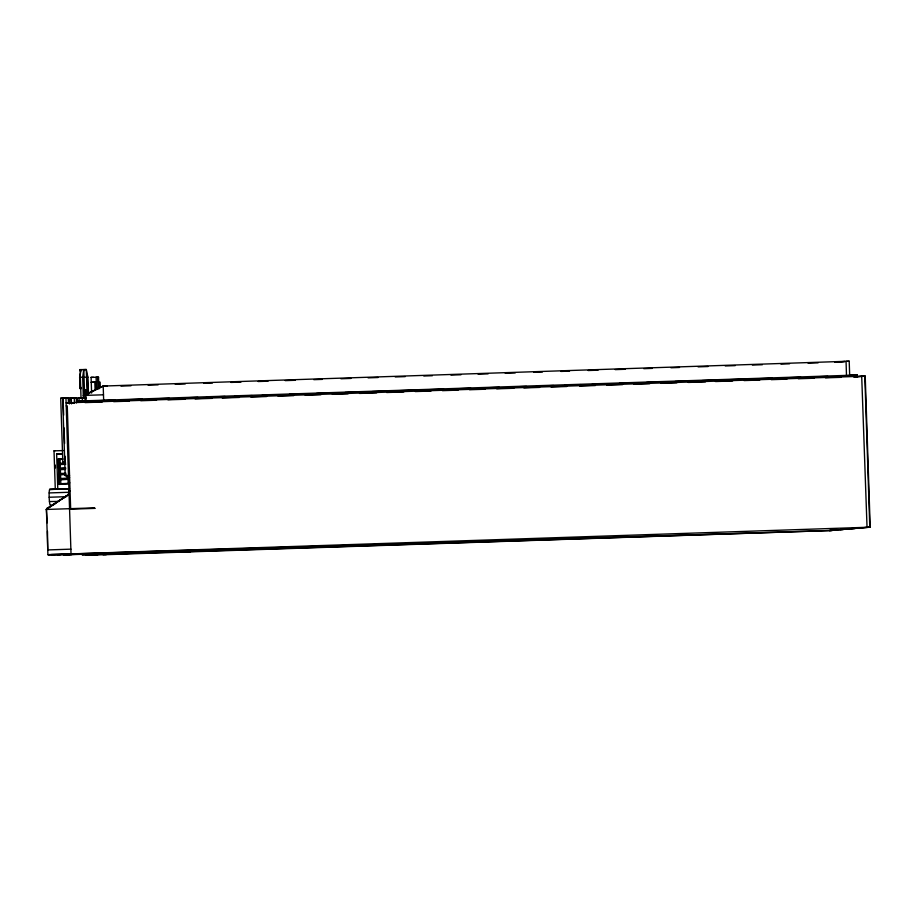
<?xml version="1.0" encoding="UTF-8"?>
<svg xmlns="http://www.w3.org/2000/svg" width="916" height="916" viewBox="0 0 916 916"><rect width="100%" height="100%" fill="white"/><g stroke="black" fill="none" stroke-linecap="round" stroke-linejoin="round"><path stroke-width="1.37" d="M81.455 388.521L80.013 388.521L79.635 377.255L80.757 369.617L80.791 370.774L79.772 370.637M80.139 386.06L79.841 377.255L80.791 370.774M68.208 494.09L68.608 493.346L69.112 494.113L46.086 509.468L94.451 507.865M46.991 508.334L48.205 508.769L46.991 508.334L68.208 494.8M47.277 508.769L57.433 502.002M58.052 501.567L60.307 500.067M60.811 499.747L63.067 498.247M63.696 497.812L67.074 495.556M52.693 505.323L54.949 503.823M63.971 497.812L67.349 495.556M839.354 376.018L849.682 375.675L849.201 361.213L103.199 386.06L84.867 395.403L85.062 401.139L88.806 401.025M107.264 386.094L103.199 386.06L83.276 395.46L103.485 394.785M84.616 395.105L88.634 394.029M844.644 361.442L834.945 362.289L845.033 361.58M854.159 376.9L857.273 376.797L857.216 375.022L854.101 375.125L854.159 376.9L864.807 376.144L869.788 527.181L829.335 530.559L870.2 527.181L865.219 376.144L854.159 376.9L854.055 375.125M854.101 375.125L846.567 375.778L857.216 375.022L76.417 401.116L85.062 401.139M169.678 551.821L85.417 554.672L440.195 542.57M68.631 478.038L58.979 478.656L58.853 474.82L66.055 474.522M59.013 479.915L60.696 479.87L60.834 483.717L59.139 483.762L59.013 479.915L68.666 479.297M68.757 488.858L57.8 489.327L56.643 454.073L62.334 453.832M59.368 484.392L58.097 458.87L62.746 458.676M58.338 459.5L60.032 459.443L60.158 463.29L58.475 463.336L58.338 459.5L62.815 459.328M58.475 463.336L65.677 463.049M65.849 468.156L58.635 468.442L58.51 464.607L65.712 464.309M58.635 468.442L65.54 468.145M58.681 469.713L60.364 469.656L60.49 473.503L58.807 473.549L58.681 469.713L65.574 469.416M58.807 473.549L66.009 473.263M59.139 483.762L69.112 483.35M58.933 484.404L69.192 483.969M111.569 553.997L240.828 549.096M87.959 554.672L159.315 552.188L99.535 553.974L104.081 553.94M79.749 370.808L79.703 369.652L86.299 369.526L87.913 377.174L88.474 394.063M84.272 369.595L86.299 369.526L87.112 394.063M79.635 377.255L84.032 377.163M85.543 377.197L87.913 377.174M91.611 393.079L91.096 377.358L98.539 377.197L98.928 388.876M96.066 382.144L91.245 382.258L96.066 382.144L96.478 388.865L96.088 377.197L98.539 377.197M120.969 386.094L130.965 385.762M148.106 385.189L158.113 384.857M175.254 384.285L185.25 383.953M203.821 383.335L212.398 383.048M230.969 382.43L240.965 382.098M258.106 381.525L268.102 381.193M285.242 380.621L295.25 380.289M313.822 379.659L322.386 379.384M340.958 378.755L350.954 378.423M368.106 377.85L378.102 377.518M395.243 376.945L405.238 376.613M423.81 375.995L432.386 375.709M450.958 375.091L460.954 374.759M478.095 374.186L488.102 373.854M505.243 373.281L515.239 372.949M533.81 372.331L542.375 372.045M560.947 371.427L569.523 371.14M588.095 370.522L598.091 370.19M615.231 369.617L625.239 369.285M643.811 368.667L652.375 368.381M670.947 367.763L679.523 367.476M698.084 366.858L708.091 366.526M725.232 365.953L735.227 365.621M752.368 365.049L762.375 364.717M780.947 364.099L789.512 363.812M808.084 363.194L818.08 362.862M835.232 362.289L838.083 362.186M80.219 388.521L80.173 387.399L80.219 388.521L80.929 388.499L80.894 387.376M80.013 388.521L80.722 388.499M64.303 461.95L62.815 461.95L60.708 398.231L68.299 398.048L68.46 402.868M69.387 403.933L69.192 398.22L76.314 398.036L76.475 402.891M77.356 401.082L77.265 398.254L86.001 398.025M96.913 400.75L115.107 400.143M125.103 399.811L142.243 399.239M152.239 398.907L169.38 398.334M179.387 398.002L197.959 397.384M206.524 397.097L225.096 396.479M235.091 396.147L252.244 395.575M262.239 395.243L279.38 394.67M289.376 394.338L307.948 393.72M316.524 393.433L335.096 392.815M345.092 392.483L362.232 391.911M372.24 391.579L389.38 391.006M399.376 390.674L417.948 390.056M426.512 389.769L443.665 389.197M455.092 388.819L470.801 388.292M482.228 387.915L499.369 387.342M509.376 387.01L526.517 386.438M536.513 386.105L553.653 385.533M565.08 385.155L580.801 384.628M592.228 384.251L609.369 383.678M619.365 383.346L636.505 382.774M646.513 382.441L663.653 381.869M675.081 381.491L690.79 380.964M702.217 380.587L717.938 380.06M729.365 379.682L746.506 379.11M756.502 378.777L772.222 378.251M785.069 377.827L800.79 377.3M812.217 376.923L827.927 376.396M76.314 398.036L74.276 398.036L74.436 402.891L66.112 402.868L865.219 376.144M74.436 402.891L71.15 402.994L70.99 398.139L73.028 398.151M85.051 402.605L102.214 402.032M113.641 401.655L129.374 401.128M140.801 400.739L156.533 400.212M167.96 399.834L185.124 399.262M195.131 398.929L212.283 398.357M222.29 398.013L239.442 397.441M250.881 397.063L266.602 396.536M278.04 396.159L293.761 395.632M305.2 395.243L320.921 394.716M332.359 394.338L348.08 393.811M359.519 393.433L376.671 392.861M386.678 392.517L403.83 391.945M415.269 391.567L430.989 391.04M442.428 390.663L458.149 390.136M469.587 389.747L485.308 389.231M496.747 388.842L513.899 388.27M523.906 387.937L539.627 387.411M551.066 387.033L566.798 386.506M579.656 386.071L595.377 385.544M606.816 385.167L622.548 384.64M633.975 384.262L649.707 383.735M661.134 383.346L676.867 382.819M688.294 382.441L705.457 381.869M715.465 381.537L732.617 380.964M744.044 380.575L759.776 380.048M771.203 379.671L786.936 379.144M798.374 378.766L814.095 378.239M825.534 377.85L841.254 377.323M66.215 405.914L67.257 405.88L70.647 508.655M55.292 489.419L54.021 450.844L63.261 450.569M56.643 454.073L62.288 453.889M62.815 461.95L65.196 461.87L65.002 456.202M65.002 398.162L62.654 398.151L65.208 475.622L69.547 475.484M69.616 477.408L67.269 477.488L67.2 475.564M69.788 482.835L68.196 482.892L68.013 477.465M50.93 505.002L50.117 505.002A7.901 0.859 88.1 0 1 49.166 497.262A7.878 0.859 88.1 0 1 49.613 489.51L69.479 488.652M49.613 489.51L69.479 488.846M69.009 490.919L70.051 490.884M49.166 492.934L69.032 492.27M49.166 497.251L66.192 496.69M69.547 509.216L95.253 508.357M70.933 549.153L47.747 549.932L47.483 531.383M47.197 522.83L46.418 509.456L47.907 554.684L870.2 527.181M57.582 554.741L87.627 553.837M68.448 554.741L157.735 551.764L133.873 551.821M97.485 553.974L98.046 553.94M100.577 553.94L99.535 553.974L123.271 553.138L97.004 553.974M86.104 554.649L82.051 554.787L114.042 553.917M116.458 553.917L90.318 554.775L106.245 554.672M94.795 554.775L97.92 554.672M114.34 553.974L832.106 530.456M849.201 361.213L846.063 361.316L846.498 375.778M58.51 464.607L60.193 464.549L60.319 468.397M58.853 474.82L60.536 474.763L60.662 478.599M851.571 528.589L854.708 528.486M87.249 553.94L87.066 553.951M840.064 529.608L843.201 529.505M60.227 554.741L47.907 554.684L832.472 530.456L103.107 554.775M49.441 501.533L59.403 501.395M86.539 553.951L87.226 553.951M867.04 527.284L861.704 376.247M71.024 553.905L65.952 398.036L68.299 398.048M72.776 398.151L71.288 398.151L71.471 403.864M60.708 398.231L62.208 398.231M64.589 398.185L63.09 398.151L63.651 415.143M69.192 398.22L70.692 398.22M89.791 553.848L63.513 554.718L68.792 554.741L64.131 554.718M112.977 554.02L125.4 554.054M51.376 554.581L63.353 554.638M67.051 554.615L71.585 554.627M85.749 554.672L91.234 554.661M79.703 369.652L82.222 369.663M79.841 377.255L79.864 377.965M91.096 377.358L93.547 377.369M81.661 398.174L79.005 398.162L79.131 401.803M84.959 398.059L82.303 398.059L82.406 401.139M77.265 398.254L78.845 398.265M54.021 450.844L54.857 450.844M65.208 475.622L67.921 475.633M49.613 489.316L57.8 489.327M167.41 551.821L190.081 551.879M83.917 553.94L89.012 553.859M92.39 553.974L100.062 553.962M112.428 553.974L125.778 554.054M91.68 554.363L94.085 554.363M85.509 554.764L88.451 554.764M103.199 386.06L103.668 400.521M100.302 387.491L100.13 382.155L98.882 382.155L99.065 387.537M97.543 377.197L97.909 388.464M94.829 382.144L95.092 390.147M87.306 377.163L87.856 394.063M86.711 394.796L86.379 389.712L86.436 394.796M85.852 394.796L85.509 389.712L85.577 394.796M85.909 395.369L86.127 401.975M84.97 394.796L84.627 389.712L84.696 394.796M84.638 395.46L83.78 369.514L82.669 377.152L83.356 398.116M80.356 377.232L81.043 398.3M64.074 427.887L64.589 443.459M58.578 460.279L59.082 475.885M55.326 465.133L55.418 467.984"/></g></svg>
